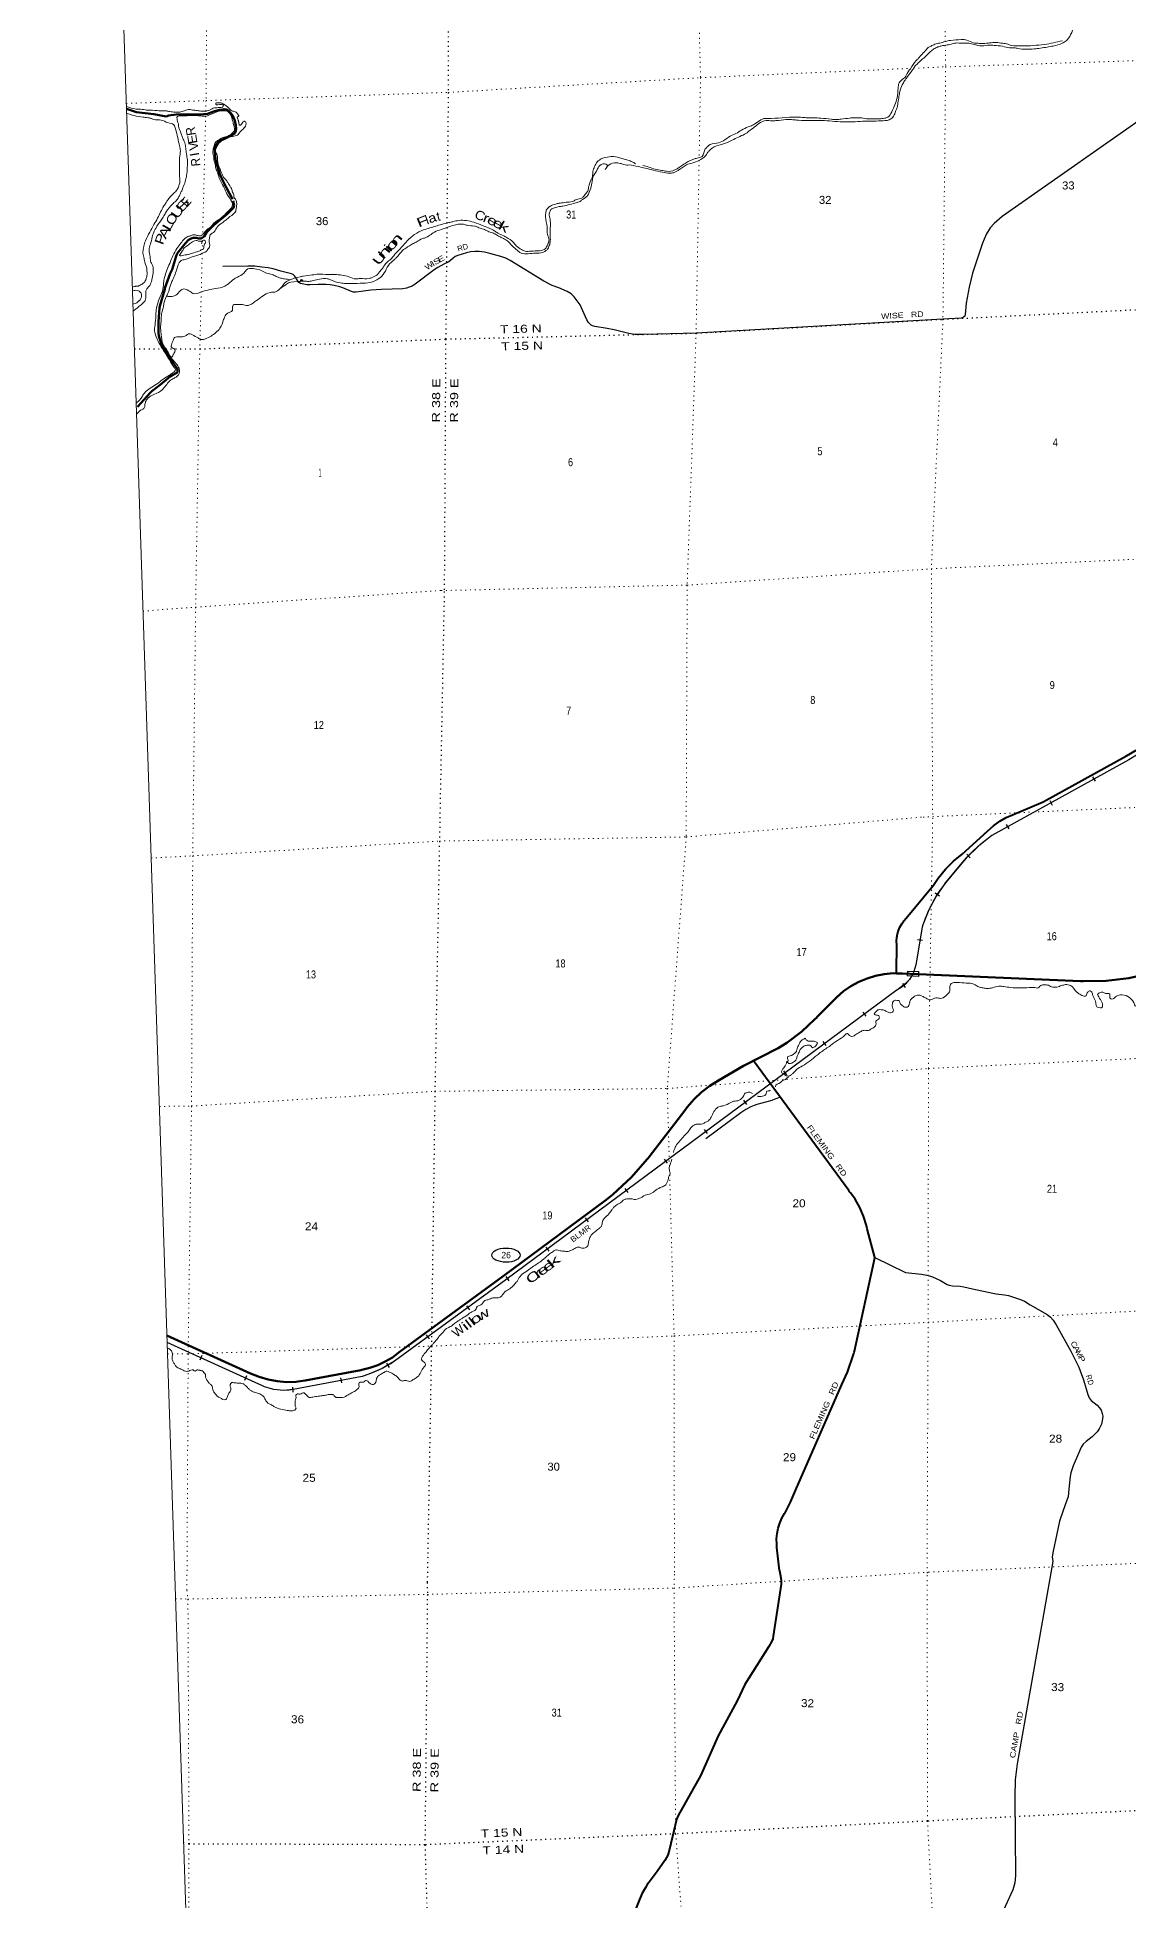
# Model space of a CAD drawing. Header units: feet. Extents: x 751810 to 1010326, y -353855 to -161247.
# Drawn here: x 751810 to 775691, y -269186 to -228433 of the extents above; entities that cross this region are included whole.
import ezdxf
from ezdxf.enums import TextEntityAlignment as Align

# ---------------------------------------------------------------- set-up
doc = ezdxf.new("R2010")
doc.units = ezdxf.units.FT
doc.header["$LTSCALE"] = 70
doc.header["$PDMODE"] = 32
doc.header["$PDSIZE"] = 35
doc.linetypes.add('DOTTED', pattern=[1.5, 0.3, -1.2])
doc.linetypes.add('LONG_DASH_SHORT_DASH', pattern=[9.9, 6, -1.2, 1.5, -1.2])
for name, color, linetype, lineweight in [('11', 7, 'LONG_DASH_SHORT_DASH', 60), ('17', 7, 'Continuous', 25), ('23', 7, 'Continuous', 70), ('26', 7, 'Continuous', 40), ('29', 7, 'Continuous', 25), ('34', 7, 'Continuous', 25), ('39', 7, 'Continuous', 13), ('4', 7, 'Continuous', 13), ('59', 7, 'Continuous', 13), ('6', 7, 'DOTTED', 25), ('7', 7, 'DOTTED', 13)]:
    doc.layers.add(name, color=color, linetype=linetype, lineweight=lineweight)
for name, color, linetype in [('27', 7, 'Continuous'), ('30', 7, 'Continuous'), ('41', 7, 'Continuous')]:
    doc.layers.add(name, color=color, linetype=linetype)

msp = doc.modelspace()

# ---------------------------------------------------------------- linework, layer by layer
at = {"layer": '11'}
msp.add_lwpolyline([(753761.88, -230001.4), (753979.41, -230069.35), (754360.12, -230112.05), (754630.14, -230163.55), (754688.02, -230142.4), (754846.4, -230125.48), (755103.31, -230114.85), (755362.5, -230120.27), (755530.98, -230107.2), (755610.4, -230080.43), (755688.6, -230046.03), (755796.71, -230018.56), (755868.6, -230009.28), (755902.62, -230006.19), (755952.86, -230014.7), (755998.48, -230042.54), (756040.22, -230081.97), (756079.65, -230138.43), (756123.71, -230238.19), (756139.95, -230290.77), (756156.18, -230356.5), (756164.3, -230436.16), (756156.57, -230480.24), (756130.28, -230539.01), (756051.43, -230581.54), (755782.23, -230702.28), (755730.99, -230772.4), (755696.29, -230837.48), (755691.95, -230932.94), (755705.26, -231015.52), (755719.45, -231140.01), (755806.89, -231428.66), (755886.05, -231598.96), (756097.95, -232010.48), (756095.94, -232010.51), (756118.64, -232109.86), (756101.29, -232161.93), (756062.25, -232207.49), (755975.5, -232294.27), (755671.19, -232539.22), (755515.33, -232702.97), (755515.33, -232702.97), (755460.53, -232786.44), (755418.67, -232822.51), (755386.14, -232830.1), (755340.89, -232836.87), (755291.8, -232820.34), (755220.03, -232816.9), (755160.59, -232837.7), (755110.53, -232873.18), (755017.93, -232977.45), (755015.95, -232979.5), (754873.24, -233163.11), (754847.21, -233218.44), (754758.03, -233515.29), (754715.31, -233600.56), (754602.34, -233922.49), (754600.61, -233938.61), (754490.58, -234314.82), (754487.18, -234351.09), (754460.21, -234651.36), (754462.98, -234695.58), (754463.89, -234898.67), (754472.57, -234959.42), (754522.75, -235135.14), (754550.64, -235201.31), (754621.13, -235307.61), (754653.66, -235348.83), (754773.75, -235545.16), (754871.88, -235679.66), (754878.93, -235712.75), (754875.67, -235738.24), (754874.59, -235754.51), (754861.04, -235772.4), (754751.66, -235833.24), (754719.88, -235853.93), (754502.02, -236032.87), (754317.61, -236170.97), (754283.99, -236201.75), (753977.76, -236547.63)], dxfattribs=at)
at = {"layer": '17'}
msp.add_ellipse((762064.93, -255067.88), major_axis=(309.24, -1), ratio=0.500121, dxfattribs=at)
at = {"layer": '23'}
for points in [[(770607.05, -248904.53), (770733.81, -248906.96), (771094.52, -248922.3), (774632.43, -249072.76), (774696.44, -249075.76), (775194.97, -249069.65), (775690.12, -249011.47), (776176.48, -248901.84), (776648.71, -248741.98), (777101.65, -248533.63), (780405.5, -246877.3)], [(754647.27, -256823.1), (756476.46, -257652.85), (756664.25, -257731.05), (756860.2, -257789.54), (757061.19, -257827.24), (757265.02, -257843.72), (757469.45, -257838.8), (757672.25, -257812.54), (758891.42, -257579.47), (758911.51, -257575.97), (759088.8, -257534.34), (759260.77, -257474.41), (759425.53, -257396.83), (759581.29, -257302.45), (759726.32, -257192.31), (762001.47, -255527.92), (764254.38, -253855.87), (764400.01, -253739.58), (764809.16, -253363.16), (765156.44, -252969.06), (765174.68, -252944.06), (765197.45, -252919.06), (765976.3, -251905.61), (766032.33, -251829.09), (766179.32, -251656.82), (766343.5, -251500.86), (766523.09, -251362.92), (766716.11, -251244.5), (767264.97, -250924.83), (768017.62, -250543.17), (768207.86, -250422.91), (768539.85, -250173.41), (768818.95, -249913.83), (768864.72, -249871.27), (768868.66, -249865.58), (769240.76, -249489.13), (769304.88, -249424.33), (769452.68, -249296.29), (769613.05, -249184.4), (769784.23, -249089.88), (769964.36, -249013.78), (770151.46, -248956.92), (770343.47, -248919.94), (770538.3, -248903.22), (770607.05, -248904.53)]]:
    msp.add_lwpolyline(points, dxfattribs=at)
at = {"layer": '26'}
for points in [[(770607.05, -248904.53), (770607.4, -248872.52), (770613.9, -248281.5), (770613.73, -248279.34), (770611.81, -248199.99), (770618.2, -248120.89), (770632.82, -248042.88), (770655.52, -247966.83), (770686.04, -247893.57), (770724.05, -247823.9), (770769.13, -247758.58), (770820.8, -247698.34), (771416.98, -246977.43), (771522.83, -246819.98), (771679.13, -246628.43), (771854.59, -246454.27), (772047.3, -246299.4), (772597.79, -245797.39), (772609.16, -245786.02), (772733.19, -245675.5), (772868.09, -245578.54), (773012.39, -245496.22), (773283.59, -245382.72), (773815.96, -245155.9), (775642.43, -244147.4), (775852.71, -244024.21)], [(768047.26, -261966.47), (767994.29, -261458.75), (767987.93, -261388.78), (767987.12, -261271.62), (767998.56, -261155.02), (768022.12, -261040.25), (768057.56, -260928.57), (768104.47, -260821.21), (768162.35, -260719.34), (768164.38, -260715.95), (768293.69, -260471.14), (768396.7, -260214.16), (769413.3, -257894.23), (769534.2, -257627.03), (769679.08, -257216.22), (769684.42, -257191.22), (769692.77, -257166.22), (770134.97, -255124.87), (770136.91, -255120.81), (769969.47, -254494.05), (769950.86, -254415.66), (769888.24, -254217.25), (769805.22, -254026.47), (769702.71, -253845.41), (769602.57, -253705.11), (769579.9, -253680.11), (769566.47, -253655.11), (767482.8, -250814.37)], [(768047.28, -261966.47), (768076.81, -262127.44), (768083.72, -262187.37), (768086.03, -262224.24), (768083.72, -262263.43), (767913.66, -263401.38), (767902.9, -263458.54), (767879.87, -263511.55), (767814.36, -263626.08), (767294.26, -264454.48), (767122.92, -264814.41), (766709.32, -265578.89), (766323.44, -266455.17), (766165.18, -266722.08), (765830.34, -267321.01), (765808.19, -267371.97), (765796.93, -267408.59), (765739.08, -267660.08), (765645.47, -268061.72), (765604.02, -268188.24), (765580.99, -268242.41), (765540.86, -268308.73), (765369.71, -268549.9), (765196.11, -268777.07), (765155.42, -268831.9), (765122.02, -268887.22), (765085.16, -268949.45), (765037.6, -269035.93), (764305.29, -270827.44)]]:
    msp.add_lwpolyline(points, dxfattribs=at)
at = {"layer": '29'}
msp.add_line((776356.49, -229947.94), (772919.12, -232353.42), dxfattribs=at)
for points in [[(772919.12, -232353.42), (772749.48, -232504.28), (772662.24, -232599.87), (772579.15, -232732.87), (772529.3, -232845.08), (772491.92, -232936.52), (772321.59, -233435.26), (772275.9, -233589.03), (772201.12, -233896.59), (772134.66, -234249.86), (772113.89, -234499.23), (772101.42, -234534.56), (772076.5, -234557.42), (772049.5, -234569.89), (772026.06, -234578.87)], [(757952.36, -233838.38), (757779.98, -233848.76), (757711.43, -233844.6), (757640.81, -233832.13), (757570.19, -233815.51), (757534.88, -233794.73), (757462.18, -233678.36), (757437.26, -233647.19), (757408.18, -233624.33), (757370.79, -233607.7), (757314.71, -233589), (757136.08, -233545.36), (756967.84, -233499.64), (756861.9, -233476.78), (756724.82, -233458.08), (756571.11, -233441.46), (756512.95, -233439.38), (756419.48, -233441.46), (755873.21, -233445.61)], [(760708.55, -233397.85), (760576.33, -233468.67), (760490.56, -233522.51), (760079.3, -233834.22), (760014.91, -233873.7), (759946.36, -233900.72), (759886.13, -233919.42), (759805.12, -233933.97), (759339.86, -233950.6), (759107.22, -233967.22), (758787.35, -234004.63), (758727.11, -234006.69), (758687.65, -233996.31), (758492.41, -233913.19), (758430.09, -233892.4), (758309.62, -233863.32), (758218.22, -233846.68), (758130.99, -233838.38), (757952.36, -233838.38)], [(765078.99, -234931.38), (764883.53, -234935.64), (764831.6, -234929.4), (764754.75, -234914.86), (764434.87, -234827.58), (764281.17, -234798.49), (764011.14, -234761.08), (763959.21, -234746.53), (763930.14, -234731.98), (763911.44, -234715.36), (763871.98, -234671.72), (763836.67, -234611.46), (763687.12, -234283.12), (763558.34, -234108.56), (763491.87, -234046.21), (763400.48, -233992.19), (763221.85, -233913.22), (763072.29, -233863.35), (762893.66, -233767.75), (762158.37, -233314.73), (762058.76, -233266.91), (761950.66, -233227.45), (761709.81, -233163.01), (761597.55, -233136.02), (761475.1, -233117.29), (761381.54, -233115.23), (761292.31, -233125.6), (761198.75, -233144.33), (761011.81, -233202.51), (760955.83, -233229.51), (760899.65, -233269.01), (760816.56, -233343.82), (760708.55, -233397.85)], [(772026.06, -234578.87), (771626.08, -234599.83), (766226.45, -234903.67), (765078.99, -234931.38)], [(768070.64, -251615.22), (767949.43, -251659.95), (767878.81, -251684.89), (767554.78, -251772.17), (767496.62, -251795.03), (767426, -251826.2), (767313.84, -251884.39), (767205.83, -251955.04), (766441.46, -252520.28)], [(770136.91, -255120.81), (770809.36, -255448.81), (771155.44, -255484.87)], [(771155.44, -255484.87), (771276.95, -255508.57), (771353.81, -255527.28), (771397.42, -255543.9), (771571.9, -255622.87), (771719.38, -255710.15), (771758.84, -255726.77), (771837.77, -255735.08), (772001.86, -255747.55), (772082.86, -255760.02), (772269.8, -255801.58), (772714.31, -255899.25), (772793.23, -255913.8), (772971.87, -255934.58), (773059.1, -255951.21), (773320.82, -256034.33), (773408.06, -256075.89), (773536.83, -256150.7), (773906.56, -256362.67), (773933.56, -256385.52), (773977.18, -256427.09), (774035.34, -256491.51), (774102.9, -256595.08)], [(774102.9, -256595.08), (774422.11, -257170.84), (774600.83, -257519.75), (774596.78, -257517.81)], [(774600.83, -257519.75), (774631.46, -257601.22), (774697.93, -257794.47), (774793.48, -258114.5), (774824.63, -258187.24), (774868.25, -258243.34), (774997.03, -258351.4), (775048.95, -258403.36), (775084.27, -258455.31), (775111.26, -258528.05), (775121.66, -258592.46), (775113.34, -258688.06), (775092.58, -258762.86), (775042.72, -258868.85), (775001.19, -258933.27), (774893.18, -259041.33), (774756.09, -259145.23), (774695.85, -259201.35), (774652.23, -259269.92), (774589.92, -259407.07), (774477.76, -259677.22)], [(774477.76, -259677.22), (774421.68, -259826.85), (774409.21, -259905.81), (774380.13, -260188.43), (774363.52, -260350.52), (774338.59, -260425.34), (774247.2, -260670.55), (774176.58, -260882.52), (774118.42, -261160.98), (774039.49, -261539.19), (774018.72, -261663.88), (774029.48, -261764.65)], [(774029.48, -261764.65), (773253.53, -266189.9), (773208.19, -266539.9), (773197.7, -266910.8), (773216.75, -268637.87), (773197.38, -268792.22), (773157.87, -268946.07), (772821.72, -269675.01)]]:
    msp.add_lwpolyline(points, dxfattribs=at)
msp.add_point((757592.68, -233748.62), dxfattribs=at)
at = {"layer": '34', "lineweight": 13}
for p, q in [((775690.77, -244234.94), (772697.2, -245887.86)), ((772078.66, -246444.49), (771677.25, -246928.51)), ((771169.61, -247893.3), (771035.16, -248718.62)), ((770592.96, -249283.86), (764313.98, -253936.17)), ((756738.24, -257925.33), (754651.64, -256978.81)), ((758917.71, -257716.98), (757406.75, -258005.83))]:
    msp.add_line(p, q, dxfattribs=at)
at = {"layer": '34'}
for p, q in [((774900.9, -244606.98), (774954.37, -244703.81)), ((773963.53, -245127.53), (774017, -245224.36)), ((773011.75, -245650.08), (773065.22, -245746.91)), ((772146.14, -246296.76), (772223.53, -246375.78)), ((771456.66, -247146.83), (771547.4, -247210.08)), ((771071.5, -248162.83), (771180.67, -248180.61)), ((770741.03, -249123.19), (770802.76, -249214.97)), ((769870.68, -249752.44), (769936.53, -249841.31)), ((768996.71, -250396.74), (769062.56, -250485.62)), ((768136.76, -251037.16), (768202.61, -251126.03)), ((767262.79, -251681.46), (767328.64, -251770.33)), ((766402.85, -252321.87), (766468.69, -252410.75)), ((765528.88, -252966.18), (765594.73, -253055.05)), ((764668.93, -253606.59), (764734.78, -253695.46)), ((763795.21, -254251.31), (763861.13, -254340.13)), ((762935.78, -254892.41), (763001.7, -254981.23)), ((762062.33, -255537.41), (762128.25, -255626.24)), ((761198.98, -256172.59), (761264.29, -256261.87)), ((760321.11, -256811.57), (760386.42, -256900.84)), ((755410.91, -257264.48), (755365.21, -257365.21)), ((759452.13, -257428.8), (759507.9, -257524.33)), ((756388.43, -257705.04), (756342.74, -257805.77)), ((757395.54, -257953.11), (757405.28, -258063.29)), ((758442.94, -257750.61), (758463.71, -257859.26))]:
    msp.add_line(p, q, dxfattribs=at)
for points in [[(785383.35, -235553.24), (784463.62, -237074.94), (784432.12, -237115.83), (784077.89, -237493.18), (783766.91, -237779.81), (783839.41, -237722.71), (776689.56, -243578.28), (776686.56, -243580.64), (776195.95, -243927.23), (775692.35, -244235.32), (775691.3, -244235.9), (772697.81, -245888.78), (772400.94, -246123.66), (772130.43, -246388.56), (772079.49, -246445.21), (771678.13, -246929.18), (771479.82, -247213.64), (771315.56, -247519.02), (771187.52, -247841.27), (771170.68, -247893.56), (771036.23, -248718.87), (770990.62, -248867.05)], [(770990.68, -248867.26), (770964.22, -248925.43), (770895.81, -249040.22), (770797.72, -249135.5), (770628.82, -249267.61), (770593.53, -249284.8), (764314.64, -253937.05), (762061.44, -255609.32), (759628.96, -257388.79), (759356.64, -257547.78), (759066.39, -257671.02), (758917.98, -257718.05), (757406.9, -258006.92), (757195.04, -258025.65), (756983.37, -258004.44), (756779.44, -257944.04), (756737.8, -257926.34), (754652.47, -256980.39)]]:
    msp.add_lwpolyline(points, dxfattribs=at)
at = {"layer": '34', "lineweight": 13}
msp.add_lwpolyline([(764313.98, -253936.17), (762060.79, -255608.43), (759628.36, -257387.87)], dxfattribs=at)
for centre, radius, start, end in [((774771.75, -248815.13), 3587.85, 125.32512, 138.64357), ((774043.61, -248789.56), 3010.51, 141.8164, 162.67994), ((770269.36, -248575.11), 779.13, 294.54033, 349.38593), ((758241.21, -255324.39), 2486.4, 285.78823, 303.91054), ((757201.66, -256892.89), 1131.68, 245.82638, 280.44097)]:
    msp.add_arc(centre, radius, start, end, dxfattribs=at)
at = {"layer": '39'}
for p, q in [((767606.53, -251598.01), (767625.95, -251594.41)), ((762498.31, -255433.19), (762665.9, -255311.43))]:
    msp.add_line(p, q, dxfattribs=at)
for points in [[(775317.23, -225572.3), (775257.86, -225623.66), (775170.27, -225669.49), (775102.63, -225706.92), (774884.83, -225753.23), (774761.17, -225785.3), (774527.78, -225916.39), (774387.88, -226073.82), (774342.7, -226132.97), (774286.41, -226246.65), (774243.65, -226329.91), (774219.38, -226436.98), (774210.93, -226529.69), (774209.79, -226696.7), (774203.13, -226894), (774211.78, -227046.76), (774254.77, -227327.67), (774325.18, -227668.37), (774342.59, -227762.71), (774369.35, -227800.45), (774413.07, -227890.21), (774471.78, -228034.03), (774488.32, -228178.6), (774419.39, -228374.99), (774321.34, -228513.56), (774235.87, -228565.39), (774038.06, -228625.27)], [(774038.06, -228625.27), (773903.88, -228647.79), (773619.38, -228689.1), (773263.67, -228677.35), (773189.14, -228664.6), (773084.66, -228662.45), (772927.46, -228631.05), (772744.33, -228610.19), (772643.83, -228605.95), (772477.38, -228621), (772306.13, -228589.86), (772189.19, -228563.78), (772100.84, -228565.36), (772012.39, -228560.91), (771875.85, -228563.35), (771779.89, -228589.21), (771655.71, -228609.54), (771581.66, -228624.95), (771517.72, -228644.2), (771467.87, -228665.21), (771392.37, -228712.84), (771317.24, -228782.59), (771226.37, -228870.74), (771137.26, -228944.76), (771070.09, -229010.35), (771004.98, -229077.91), (770959.97, -229147.12), (770928.57, -229189.94), (770826.47, -229326.57), (770787.32, -229385.62), (770734.59, -229473.08), (770681, -229626.95), (770670.16, -229697.56), (770646.27, -229826.76), (770622.62, -229970.04), (770597.63, -230034.87), (770561.1, -230130.08), (770484.31, -230219.99), (770316.27, -230259.21), (769918.75, -230268.33), (769495.23, -230283.96), (769030.78, -230256.05), (768464.25, -230248.08), (768379.75, -230239.53), (768238.99, -230229.98), (768030.52, -230253.83), (767950.24, -230257.27), (767879.99, -230260.54), (767757.38, -230254.69), (767633.54, -230295.13), (767504.69, -230394.01), (767367.88, -230497.06), (767340.15, -230519.69), (767220.74, -230584.2), (767079.26, -230649.1), (766955.84, -230713.68), (766778.21, -230779.23), (766574.68, -230857.32), (766523.28, -230904.51), (766483.84, -230947.47), (766417.17, -231041.22), (766296.03, -231121.85), (766138.41, -231183.02), (766012.57, -231223.5), (765927.2, -231281.36), (765843.77, -231335.17), (765788.14, -231370.37), (765730.32, -231395.55), (765644.16, -231407.15), (765489.14, -231385.78), (765283.47, -231339.16), (765109.96, -231293.97), (764954.73, -231260.53), (764759.31, -231225.8), (764707.11, -231226.74), (764586.08, -231196.71), (764485.34, -231178.39), (764321.42, -231223.58), (764234.8, -231325.73)], [(773121.98, -228613.49), (773018.92, -228577.11), (772895.12, -228558.56), (772830.13, -228547.41), (772683.44, -228552.98), (772540.74, -228567.55), (772386.03, -228564.28), (772297.51, -228555.81), (772145.81, -228494.14), (772027.14, -228484.19), (771790.42, -228500.5), (771682.34, -228522.55), (771614.42, -228543.88), (771558.44, -228558.97), (771450.46, -228587.06), (771364.74, -228624.81), (771303.09, -228660.11), (771265.59, -228699.01), (771172.92, -228799.26), (771123.65, -228854.47), (771084.22, -228897.42), (771040.77, -228940.45), (770913.3, -229119.79), (770821.42, -229266.3), (770799.99, -229304.91), (770766.38, -229335.69), (770665.6, -229432.06), (770645.45, -229545.09), (770620.97, -229756.79), (770505.71, -230062.67), (770419.34, -230178.9), (770319.43, -230208.85), (770209.13, -230218.87), (770116.67, -230214.49), (769903.66, -230208.24), (769851.21, -230195.1), (769716.61, -230193.48), (769640.28, -230192.83), (769586.21, -230201.85), (769395.73, -230221.35), (769295.51, -230233.21), (769176.88, -230225.27), (768955.56, -230203.07), (768786.73, -230196.03), (768636.03, -230192.69), (768581.71, -230187.63), (768432.92, -230178.22), (767782.68, -230207.96), (767706.42, -230211.34), (767642.58, -230236.62), (767513.56, -230325.45), (767406.03, -230379.68), (767252.46, -230442.79), (767131.26, -230519.4), (766971.84, -230592.68), (766820.97, -230695.98), (766673.21, -230746.91), (766497.42, -230802.36), (766461.86, -230837.2), (766426.38, -230876.07), (766360.52, -231038.1), (766273.05, -231069.95), (766187.09, -231093.62), (766009.74, -231175.26), (765902.49, -231245.59), (765827.05, -231297.24), (765759.4, -231334.67), (765579.14, -231364.05), (765474.36, -231343.79), (765331.35, -231320.19), (765187.89, -231270.45), (765062.78, -231236.47)], [(774242.93, -228508.93), (774042.84, -228552.75), (773846.65, -228590.47), (773602, -228612.95), (773361.16, -228623.3), (773121.98, -228613.49)], [(753759.87, -229948.09), (753942.57, -229998.84), (754071.25, -230006.59), (754202.11, -230024.37), (754378.97, -230031.27), (754559.92, -230042.12), (754636.26, -230042.76), (754708.82, -230057.56), (754823.51, -230069.59), (754901.85, -230070.2), (755001.93, -230050.3), (755121.82, -230013.95), (755182.19, -230020.92), (755278.81, -230033.28), (755385.47, -230045.45), (755496.01, -230049.51), (755528.03, -230042.9), (755579.96, -230025.88), (755637.71, -229996.68), (755687.63, -229979.69), (755765.83, -229972.25), (755803.91, -229967.55), (755854.04, -229962.63), (755867.92, -229952.32), (755882.52, -229926.54), (755842.32, -229903.34), (755715.53, -229892.51), (755719.4, -229871.63), (755739.5, -229866.99), (755764.24, -229863.12), (755786.66, -229865.44), (755829.95, -229866.22), (755869.37, -229886.32), (755943.59, -229928.86), (756048.72, -230028.62), (756117.53, -230057.23), (756159.16, -230069.84), (756185.78, -230099.54), (756206.38, -230129.36), (756218.7, -230145.23), (756218.81, -230151.27), (756187.2, -230182.01), (756200.01, -230226.05), (756208.45, -230250.04), (756210.81, -230270.12), (756219.22, -230292.1), (756236.97, -230357.27), (756280.26, -230335.61), (756305, -230289.22), (756329.24, -230265.99), (756343.33, -230267.75), (756363.72, -230285.49), (756380.3, -230315.37), (756376.84, -230347.63), (756312.17, -230441.34), (756244.97, -230504.91), (756187.85, -230570.32), (756083.48, -230600.24), (755994.02, -230628.11), (755914.36, -230667.76), (755811.1, -230724.34), (755722.1, -230861.92), (755711.32, -230926.67), (755747.56, -231012.79), (755755.69, -231135.38), (755760.36, -231173.52), (755777.49, -231235.59), (755806.68, -231297.44), (755827.93, -231365.47), (755842.57, -231399.41), (755869.75, -231461.29), (755900.8, -231515.06), (755929.32, -231538.7), (755978.76, -231610.24), (756011.78, -231661.97), (756032.45, -231695.8), (756048.96, -231721.66), (756061.39, -231743.57), (756082.81, -231821.66), (756103.51, -231857.5), (756112.31, -231901.61), (756108.53, -231915.76), (756127.19, -231949.63), (756160.28, -232005.37), (756173.82, -232091.65), (756157.79, -232210.64), (756140.54, -232259.24), (756114.82, -232281.83), (756081.31, -232318.65), (756023.7, -232355.9)], [(753764.29, -230089.11), (753929.03, -230145.95), (754124.38, -230176.66), (754172.71, -230183.85), (754293.6, -230205.83), (754358.3, -230230.83), (754521.25, -230246.02), (754666.78, -230299.75), (754798.16, -230347.7), (754835.86, -230437.57), (754883.31, -230627.86), (754922.57, -230808.24), (754940.5, -230916.57), (754923.01, -231067.78), (754920.45, -231152.33), (754922.07, -231246.87), (754922, -231359.54), (754921.86, -231468.19), (754931.3, -231550.52), (754907.48, -231683.73), (754868.71, -231764.91), (754791.85, -231850.79), (754665.7, -231989.86), (754630.52, -232046.83), (754579.6, -232122.18), (754443.54, -232386.18), (754359.66, -232530.53), (754272.1, -232695.07), (754176.89, -232881.88), (754142.76, -232999.19), (754127.83, -233065.85), (754125.82, -233182.58), (754140.91, -233242.67), (754160.71, -233342.92), (754209.45, -233490.94), (754210.32, -233541.22), (754213.57, -233613.59), (754204.43, -233666.07), (754183.62, -233740.89), (754162.19, -233779.5), (754130.62, -233812.26), (754082.95, -233843.29), (754043.1, -233862.11), (753999.2, -233878.99), (753960.98, -233875.65), (753937.06, -233886.14), (753889.66, -233883.27)], [(754867.35, -230240.57), (754865.44, -230190.87), (754865.78, -230176.7), (754871.49, -230173.36), (754873.46, -230171.31), (754950.59, -230153.11), (755015.53, -230153.11), (755312.88, -230145.34), (755361.17, -230150.51), (755476.27, -230159.3), (755593.78, -230125.27), (755673.46, -230090.6), (755705.42, -230079.97), (755735.63, -230064.18), (755853.53, -230041.75), (755900.29, -230039.44), (755959.82, -230049.49), (755985.33, -230066.5), (756033.39, -230114.34), (756058.56, -230176.27), (756084.07, -230258.3), (756094.66, -230290.3), (756105.6, -230342.42), (756111.93, -230360.42), (756123.05, -230422.59), (756116.05, -230483.07), (756098.59, -230508.85), (756066.75, -230536.27), (756037.08, -230562.96), (755999.28, -230583.75), (755959.4, -230600.56), (755902.23, -230615.57), (755852.75, -230632.58), (755801.73, -230658.88), (755786.27, -230672.79), (755725.97, -230713.01), (755679.59, -230805.81), (755657.94, -230898.6), (755654.85, -230962.02), (755667.22, -231025.43), (755670.99, -231118.08)], [(754867.35, -230240.57), (754870.86, -230253.85), (754881.42, -230283.84), (754900.49, -230341.85), (754896.79, -230360.02), (754905.55, -230402.12), (754913.99, -230426.11), (754953.87, -230526), (754979.31, -230604.01), (755027.39, -230713.81), (755046.47, -230771.82)], [(755046.47, -230771.82), (755062.46, -230884.21), (755069.69, -230954.5), (755089.87, -231076.87), (755094.64, -231237.74), (755081.76, -231423.08), (755061.51, -231530.08), (755025.43, -231651.44), (754969.55, -231789.26), (754936.7, -231864.29), (754901.73, -231933.33), (754850.8, -232008.68), (754801.3, -232049.81), (754767.68, -232080.59), (754632.08, -232254.04), (754579.35, -232341.5), (754520.63, -232431.07), (754401.23, -232612.28), (754370.14, -232673.2), (754333.58, -232766.4), (754296.08, -232922), (754258.17, -233053.46), (754272.74, -233200.07), (754279.77, -233258.3), (754295.41, -233350.57), (754343.39, -233454.33), (754348.17, -233498.51), (754338.3, -233625.45), (754306.72, -233774.9), (754254.38, -233884.49), (754197.25, -233949.89), (754185.2, -234066.8), (754171.21, -234187.78), (754118.04, -234249.09), (754042.88, -234316.83), (753977.48, -234368.3), (753907.51, -234420.83)], [(764901.46, -231199.11), (764877.09, -231183.45), (764806.15, -231146.49), (764709.22, -231116.04), (764600.21, -231083.78), (764503.28, -231053.32), (764324.4, -231046.46), (764164.4, -231085.54), (764063.24, -231159.79), (764004.66, -231257.41), (763963.09, -231369.77)], [(753973.76, -236434.06), (754051.89, -236360.87), (754108.77, -236281.38), (754169.6, -236197.8), (754278.51, -236107.33), (754419.65, -236022.31), (754556.4, -235915.24), (754701.39, -235820.09), (754743.14, -235795.2), (754812.55, -235743.66), (754831.94, -235703.07), (754806.98, -235653.22), (754699.66, -235486.13), (754573.62, -235281.15), (754497.26, -235161.79), (754432.77, -235032.16), (754375.31, -234844.06), (754392.55, -234678.77), (754406.96, -234465.24), (754426.52, -234318.01), (754489.5, -234125.74), (754551.33, -233983.8), (754572.42, -233808.38), (754596.38, -233683.2), (754643.95, -233529.44), (754707.62, -233377.4), (754777.03, -233209.16), (754862.75, -233054.71), (754951.1, -232936.44), (755031.77, -232838.42), (755085.36, -232801.24), (755123.19, -232782.46), (755153.24, -232777.9), (755215.11, -232754.66), (755289.5, -232759.36), (755359.58, -232775.89), (755409.46, -232763.96), (755433.32, -232741.18), (755545.01, -232625.11), (755607.9, -232577.38), (755665.91, -232506.87), (755738.56, -232449.38), (755876.28, -232347.42), (755945.68, -232277.99), (756004.23, -232224.84), (756082.31, -232092.51), (755979.61, -231893.92), (755910.9, -231752.3), (755792.3, -231512.98), (755745.68, -231370.96), (755711.82, -231270.97), (755700.54, -231198.74), (755670.99, -231118.08)], [(763964.16, -231365.48), (763929.36, -231550.5), (763915.65, -231570.86), (763887.02, -231657.89), (763870.05, -231722.58), (763853.33, -231801.35), (763841.52, -231815.64), (763776.65, -231897.28), (763731.26, -231944.37), (763605.35, -231980.83), (763542.05, -232015.69), (763486, -232032.75), (763415.33, -232037.63), (763282.51, -232054.7), (763221.58, -232062.01), (763188.68, -232071.76), (763059.51, -232113.2), (762983.96, -232166.84), (762941.32, -232235.1), (762936.45, -232286.3), (762929.14, -232322.87), (762927.91, -232359.43), (762966.91, -232581.28), (762967.07, -232706.51), (763003.48, -232838.65), (763006.32, -232886.89), (762991.12, -232937.46), (762954.32, -233016.59), (762925.48, -233056.66), (762798.75, -233100.55), (762615.97, -233110.3), (762484.37, -233110.3), (762406.38, -233076.17), (762289.4, -232990.84), (762260.16, -232954.27), (762115.62, -232832.41), (762016.23, -232775.84), (761884.62, -232713.81), (761823.62, -232670.63), (761724.33, -232620.1), (761566.58, -232556.52), (761360.36, -232477.72), (761038.34, -232439.22), (760904.22, -232465.76), (760818.23, -232487.42), (760656.22, -232526.53), (760402.46, -232603.51), (760262.6, -232646.25), (760065.44, -232744.34), (759974.33, -232818.4), (759881.51, -232910.6), (759708.07, -233102.83), (759635.02, -233176.57), (759585.93, -233241.84), (759414.04, -233407.88), (759369.07, -233479.11), (759290.35, -233573.07), (759249.08, -233626.12), (759137.61, -233684.45), (759071.76, -233709.77), (758874.92, -233709.27), (758786.71, -233718.9), (758629.27, -233673.43), (758315.07, -233622.71), (758055.88, -233617.29), (757959.4, -233612.98), (757827.16, -233631.44), (757628.76, -233657.12), (757559.39, -233669.87)], [(763970.08, -231472.43), (763955.39, -231546.01), (763929.87, -231697.37), (763878.08, -231839.13), (763856.79, -231885.79), (763741.89, -231978.39), (763686.39, -232021.63), (763602.54, -232051.3), (763462.62, -232090.02), (763306.55, -232125), (763228.42, -232136.46), (763128.44, -232162.39), (763048.75, -232200.04), (763017.87, -232273.02), (763010.46, -232309.37), (763023.75, -232381.56), (763032.71, -232435.73), (763038.15, -232518.12), (763031.01, -232687.26), (763034.95, -232799.86), (763035.92, -232856.18), (763032.91, -232914.58), (763004.45, -233011.67), (762983.12, -233056.32), (762939.64, -233097.33), (762826.05, -233149.67), (762673.52, -233156.42), (762367.91, -233137.74), (762312.87, -233090.44), (762200.78, -232995.87), (762129.09, -232914.66), (762033.51, -232845.95), (761956.55, -232809.1), (761879.56, -232770.23), (761792.29, -232717.47), (761691.34, -232687.08), (761594.06, -232636.51), (761497.17, -232608.06), (761446.56, -232584.83), (761375.87, -232561.95), (761214.89, -232544.71), (761133.01, -232522.77), (760981.92, -232530.08), (760650.47, -232637.35), (760499.38, -232693.42), (760297.7, -232818.65), (760227.73, -232838.01), (760120.34, -232900.29), (760040.69, -232939.95), (759951.26, -232995.87), (759899.58, -233026.98), (759804.34, -233095.08), (759668.42, -233250.42), (759617.01, -233297.62), (759492.63, -233422.57), (759403.06, -233587.15), (759282.66, -233710.02), (759099.31, -233793.78), (758874.71, -233813.9), (758611.64, -233816.59), (758535.31, -233815.95), (758406.46, -233798.13), (758222.64, -233737.04), (758157.97, -233714.05), (757985.4, -233723.17), (757853.36, -233753.7), (757749.23, -233771.66), (757654.75, -233767.32), (757627.34, -233767.28)], [(764234.8, -231325.73), (764277.18, -231220.34), (764146.53, -231214.63), (764064.03, -231322.74), (763968.24, -231475.36)], [(756023.7, -232355.9), (755936.6, -232429.89), (755867.23, -232483.44), (755833.51, -232508.19), (755730.72, -232604.59), (755668.09, -232700.28), (755606.54, -232741.62), (755579.64, -232812.52), (755574.34, -232854.87), (755573.37, -232915.24), (755580.09, -232955.36), (755575.24, -233023.86), (755547.75, -233060.57), (755524.24, -233095.19), (755486.68, -233130.07), (755440.81, -233149), (755396.95, -233167.89), (755345.16, -233192.96), (755253.24, -233220.76), (755149.39, -233254.81), (755069.63, -233288.43), (754975.57, -233308.22), (754922.08, -233351.43), (754912.32, -233367.7), (754849.17, -233549.91), (754799.17, -233679.57), (754756.63, -233774.9), (754699.22, -233940.91), (754668.69, -234034.01), (754629.84, -234111.16), (754580.23, -234262.95), (754578.46, -234277.07), (754540.93, -234430.65), (754522.82, -234545.66), (754521.85, -234606.04), (754517.11, -234680.57), (754508.56, -234767.24), (754511.77, -234837.6), (754521.43, -234931.99), (754563.38, -235152.56), (754608.8, -235224.18), (754689.35, -235353.52), (754759.66, -235470.97), (754794.45, -235508.58), (754843.68, -235568.06), (754893, -235633.57), (754922.5, -235713.52), (754925.2, -235753.71), (754854.74, -235861.61), (754836.85, -235871.99), (754753.21, -235913.73), (754581.7, -236101.9), (754480.75, -236188.21), (754409.09, -236225.71), (754287.51, -236280.2), (754200.54, -236362.23), (754169.77, -236441.25), (754162.56, -236489.67), (754143.56, -236552.38), (754091.77, -236577.45), (754016.5, -236639.16), (753981.9, -236675.37)], [(755173.9, -233161.82), (755105.22, -233185.2), (755020.01, -233194.88), (754925.12, -233208.44), (754962.88, -233133.86), (754991.95, -233092.64), (755007.49, -233062.18), (755094.63, -232990.2), (755183.77, -232918.19), (755223.59, -232897.36), (755283.51, -232878.18), (755360.05, -232890.89), (755387.96, -232888.8), (755414.11, -232905.27), (755407.13, -232942.36), (755426.7, -232878.15), (755461.55, -232872.33), (755492.54, -232912.05), (755482.86, -232944.98), (755459.62, -232976.94), (755445.09, -233060.25), (755399.48, -233081.33), (755365.72, -233104.06), (755322.12, -233119.33), (755301.82, -233125.33), (755173.9, -233161.82)], [(754637.1, -234096.2), (754758.17, -234098.81), (754863.93, -234058.69), (754970.46, -233946.12), (755129.67, -233977.48), (755217.04, -234036.27), (755401.25, -234002.8), (755585.15, -233951.22), (755759.38, -233921.95), (755956.99, -233850), (756089.68, -233740.99), (756159.16, -233693.47), (756296.5, -233620.59), (756418.91, -233497.68), (756571.58, -233498.98), (756710.78, -233534.71), (756828.27, -233592.97), (756951.31, -233622.96), (757040.35, -233661.61), (757129.35, -233698.25), (757222.06, -233716.71), (757343.08, -233735.31)], [(757559.39, -233669.87), (757318.92, -233743.14), (757213.71, -233815.45), (757182.38, -233862.28), (757122.62, -233930.62)], [(757627.34, -233767.28), (757357.86, -233788.72), (757303.86, -233801.76), (757266.23, -233832.62), (757180.79, -233886.46), (757149.08, -233911.17), (757125.74, -233927.91)], [(753892.97, -233980.89), (753964.55, -233966.13), (754023.02, -233979.17), (754080.17, -234032.47), (754093.19, -234088.57), (754089.48, -234106.74), (754076.12, -234147.22), (754040.77, -234194.13), (754026.92, -234206.45), (753991.3, -234237.27), (753902.74, -234271.29)], [(757122.62, -233930.62), (757008.07, -234004.23), (756963.9, -234005.02), (756853.84, -234029.12), (756718.62, -234108), (756565.92, -234221.39), (756476.53, -234279.33), (756404.56, -234298.72), (756297.76, -234278.5), (756183.24, -234276.52), (756099.08, -234288.09), (756083.64, -234324.58), (756069.2, -234419.41), (756009.49, -234450.65), (755936.09, -234504.28), (755887.66, -234607.76), (755806.54, -234796.33), (755717.74, -234888.46), (755612.64, -234966.79), (755491.13, -235025.3), (755405.1, -235044.95), (755328.11, -235006.09), (755206.5, -234941.87), (755145.81, -234916.8), (755097.9, -234933.75), (755042.3, -234970.96), (754934.05, -234982.96), (754863.8, -234986.22), (754813.85, -235001.2), (754788.51, -235045.92), (754761.4, -235104.75), (754744.37, -235165.42), (754743.01, -235203.67), (754777.6, -235229.21), (754814.15, -235252.7), (754824.88, -235292.75), (754784.1, -235373.96), (754760.77, -235418.64), (754730.78, -235423.58)], [(773935.08, -249165.72), (774028.13, -249204.29), (774064.34, -249207.67), (774116.54, -249206.73), (774174.5, -249189.6), (774214.34, -249170.78), (774264.37, -249159.82), (774306.39, -249151.03), (774338.52, -249150.45), (774393.01, -249165.57), (774441.54, -249184.82), (774488.66, -249238.3), (774554.22, -249313.59), (774584.76, -249337.19), (774661.92, -249386.11), (774760.51, -249396.41), (774775.78, -249349.86), (774821, -249292.72), (774847.06, -249290.24), (774885.7, -249317.72), (774904.98, -249387.79), (774917.54, -249417.75), (774946.83, -249485.63), (774961.33, -249511.53), (774969.95, -249545.58), (774974.45, -249573.67), (774983.35, -249623.81), (775007.79, -249643.49), (775072.32, -249658.43), (775110.26, -249645.68), (775117.84, -249619.39), (775115.14, -249579.2), (775096.07, -249521.19), (775060.86, -249459.45), (775048.57, -249445.58), (775025.59, -249393.68), (775011.12, -249369.8), (775020.85, -249351.52), (775038.71, -249339.12), (775104.59, -249315.81), (775171.26, -249338.77), (775199.55, -249348.32), (775269.93, -249353.1), (775274.01, -249357.05), (775274.88, -249407.33), (775295.89, -249461.28), (775350.1, -249460.31), (775403.59, -249417.1), (775477.33, -249383.59), (775547.46, -249374.29), (775709.16, -249433.77), (775789.03, -249522.88), (775807.75, -249560.77), (775830.81, -249616.7), (775861.2, -249632.25), (775891.7, -249653.83), (775986.21, -249660.19), (776060.61, -249664.9), (776129.12, -249677.76), (776177.72, -249701.03), (776224, -249706.24), (776237.82, -249691.91), (776274.83, -249624.85), (776265.38, -249542.52), (776266.66, -249500.25), (776297.68, -249435.31), (776325.89, -249440.84), (776358.57, -249472.45), (776383.12, -249498.17), (776410.19, -249554.02), (776440.58, -249569.57), (776526.51, -249543.89), (776609, -249552.47), (776652.24, -249497.38), (776700.36, -249375.79), (776850.71, -249359.02), (776908.8, -249349.93), (776968.76, -249332.76), (777007.92, -249273.72), (777003.18, -249231.55), (776964.27, -249187.98), (776935.74, -249164.35), (776904.79, -249116.61), (776974.73, -248978.54), (777046.94, -248973.23), (777103.78, -249008.43), (777152.32, -249027.68), (777202.62, -249032.81), (777549.47, -248879.73), (777673.68, -248861.41), (777705.26, -248711.96)], [(768252.83, -251155.04), (768318.83, -251115.11), (768362.93, -251074.52), (768425.34, -251010.71), (768550.46, -250927.99), (768717.32, -250820.38), (768871.83, -250694.89), (769062.38, -250552.19), (769166.46, -250483.37), (769318.17, -250370.44), (769475.17, -250261.03), (769508.69, -250227.5), (769534.47, -250218.26), (769552.79, -250232.01), (769613.89, -250281.22), (769636.04, -250284.85), (769721.66, -250241.06), (769815.13, -250187.08), (769892.85, -250151.49), (769937.05, -250152.71), (769995.35, -250155.69), (770035.1, -250130.83), (770110.7, -250089.24), (770163.6, -250011.84), (770158.58, -249953.58), (770172.4, -249939.25), (770218.03, -249906.24), (770233.09, -249847.62), (770212.59, -249823.84), (770172.33, -249818.53), (770123.69, -249793.24), (770163.6, -249739.58), (770202.41, -249706.05), (770298.9, -249703.59), (770341.2, -249710.88), (770361.46, -249720.58), (770387.87, -249738.21), (770428.34, -249755.6), (770496.78, -249764.43), (770540.4, -249731.46), (770531.37, -249673.28), (770519.42, -249562.83), (770536.8, -249522.28), (770572.53, -249497.49), (770598.56, -249493), (770650.91, -249500.12), (770671.09, -249505.79), (770679.57, -249531.8), (770688.05, -249557.8), (770755.49, -249625), (770787.92, -249642.53), (770844.18, -249643.54), (770896.97, -249560.1), (770917.71, -249481.26), (770959.22, -249442.29), (771022.71, -249396.89), (771120.86, -249381.05), (771191.72, -249413.98), (771258.64, -249451.02), (771357.68, -249487.47), (771473.38, -249441.14), (771531.71, -249446.13), (771567.99, -249453.53), (771687.49, -249395.05), (771768.37, -249309.1), (771776.37, -249190.25), (771825.32, -249116.94), (771905.46, -249105.45), (771989.86, -249107.96), (772186.91, -249120.53), (772259.3, -249125.28), (772301.77, -249142.62), (772330.12, -249156.2), (772409.26, -249203.07), (772483.86, -249219.85), (772572.49, -249234.36), (772678.8, -249226.42), (772708.82, -249219.85), (772846.84, -249187.2), (772961.46, -249195.21), (773106.41, -249214.75), (773323.5, -249224.95), (773510.13, -249215.57), (773604.5, -249213.88), (773636.7, -249217.33), (773689.11, -249228.46), (773766.48, -249172.76), (773850.54, -249155.16), (773935.08, -249165.72)], [(768224.57, -251146.3), (768175.67, -251133.14), (768140.8, -251093.9), (768099.31, -251079.87), (768105.54, -251021.68), (768176.89, -250928.64), (768199.95, -250867.87), (768215.46, -250835.4), (768231.31, -250823.04), (768239.1, -250808.82), (768239.07, -250806.81), (768226.29, -250764.78), (768221.97, -250746.75), (768279.57, -250709.51), (768337.39, -250684.33), (768359.23, -250669.85), (768418.46, -250610.44), (768439.41, -250543.67), (768472.2, -250464.62), (768528.9, -250375.08), (768562.62, -250350.33), (768598.45, -250331.58), (768608.39, -250325.37), (768624.76, -250343.18), (768645.29, -250368.97), (768677.69, -250384.49), (768792.21, -250386.46), (768862.9, -250409.34), (768881.18, -250421.09), (768877.3, -250429.2), (768873.63, -250449.39), (768861.86, -250465.7), (768824.44, -250508.62), (768780.61, -250529.52), (768764.55, -250529.81), (768756.31, -250517.88), (768735.75, -250490.08), (768727.61, -250484.19), (768693.27, -250472.74), (768615.17, -250486.2), (768553.48, -250519.5), (768527.79, -250544.1), (768512.01, -250560.48), (768498.36, -250584.87), (768480.99, -250625.42), (768455.68, -250672.15), (768432.65, -250734.94), (768403.75, -250805.87), (768366.15, -250838.74), (768320.42, -250865.71), (768302.45, -250872.07), (768278.39, -250874.51), (768236.05, -250865.21), (768213.87, -250841.6)], [(767960.13, -251383.3), (767960.13, -251377.06), (768071.86, -251291.58), (768137.13, -251240.4), (768177.7, -251226.28), (768227.1, -251183.93), (768255.32, -251160.99), (768224.57, -251146.3)], [(765727.55, -252826.16), (765745.96, -252760.81), (765798.41, -252657.26), (765894.75, -252536.82), (765945.99, -252479.57), (765987.43, -252436.58), (766066.29, -252350.66), (766127.09, -252265.07), (766184.59, -252221.79), (766224.47, -252204.98), (766368.9, -252194.35), (766432.6, -252161.02), (766496.3, -252127.68), (766555.22, -252050.17), (766615.39, -251928.38), (766702.15, -251834.27), (766748.02, -251815.34), (766822.07, -251799.93), (766983.56, -251730.65), (767041.31, -251701.45), (767077.42, -251698.79), (767193.35, -251666.54), (767287.62, -251542.12), (767301.4, -251525.77), (767329.34, -251515.21), (767403.49, -251505.84), (767456.18, -251529.33)], [(767568.18, -251592.48), (767582.14, -251595.44), (767606.53, -251598.01)], [(767625.95, -251594.41), (767676.71, -251593.33), (767761.39, -251531.57), (767774.6, -251479.08), (767830.18, -251473.33), (767849.41, -251461.62)], [(762665.9, -255311.43), (762886.4, -255156.14), (763020.47, -255039.68), (763099.86, -254984.97), (763152.51, -254954.02), (763196.79, -254959.26), (763299.54, -254977.55), (763371.99, -254986.31), (763428.25, -254987.32), (763474.12, -254968.39), (763518.05, -254953.52), (763571.71, -254920.36), (763621.49, -254895.33), (763663.66, -254894.58), (763687.82, -254898.17), (763724.21, -254911.6), (763742.38, -254917.31), (763774.51, -254916.74), (763824.36, -254895.72), (763861.71, -254848.78), (763868.88, -254798.35), (763876.15, -254753.96), (763914.68, -254658.7), (763993.48, -254568.76), (764062.86, -254515.21), (764106.48, -254482.24), (764151.93, -254439.17), (764163.53, -254412.81), (764172.67, -254360.33), (764180.08, -254323.99), (764219.17, -254260.91), (764313.95, -254166.67), (764382.71, -254076.91), (764420.03, -254027.95), (764453.58, -253993.15), (764491.31, -253968.33), (764539.05, -253941.32), (764596.59, -253900.05), (764630.17, -253867.25), (764666, -253848.51), (764674, -253846.35), (764824.52, -253839.63), (764870.91, -253850.88), (764986.95, -253824.66), (765042.79, -253801.52), (765080.39, -253768.66), (765202.28, -253732.27), (765317.66, -253667.84), (765438.87, -253591.23), (765536.56, -253549.24), (765605, -253441.38), (765635.33, -253336.21), (765658.53, -253283.48), (765651.92, -253249.4), (765636.31, -253159.13), (765680.17, -253023.55), (765692.67, -252970.33)], [(758261.86, -258111.84), (758286.09, -258119.46), (758306.59, -258143.23), (758335.18, -258170.89), (758353.39, -258178.61), (758387.63, -258184.04), (758417.68, -258179.48), (758455.9, -258182.82), (758585.68, -258138.24), (758679.15, -258084.26), (758772.66, -258032.28), (758816.21, -257995.29), (758847.75, -257960.52), (758844.33, -257878.09), (758871.5, -257848.23), (758914.24, -257845.85), (758968.86, -257829.22), (758978.36, -257814.97), (759006.86, -257807.84), (759042.28, -257826.26), (759147.93, -257896.8), (759185.87, -257884.05), (759217.34, -257845.26), (759234, -257762.47), (759257.4, -257721.81), (759293.06, -257693), (759342.77, -257663.95), (759374.55, -257643.26), (759396.43, -257630.79), (759460.27, -257605.51), (759518.84, -257624.58), (759608.12, -257677.31), (759677.18, -257722.35), (759705.81, -257752.02), (759736.59, -257789.69), (759763.03, -257809.34), (759823.44, -257818.32), (759855.36, -257805.68), (759956.17, -257828.02), (760037.87, -257790.34), (760081.6, -257763.4), (760117.32, -257738.62), (760139.13, -257722.13), (760168.59, -257683.38), (760232.88, -257567.54), (760258.4, -257532.88), (760281.98, -257502.28), (760301.47, -257467.73), (760296.93, -257437.63), (760276.34, -257407.82), (760212.92, -257340.54), (760224.41, -257308.14), (760239.99, -257279.7), (760316.6, -257179.74), (760383.52, -257100.07), (760424.89, -257053.06), (760470.28, -257005.97), (760513.59, -256954.89), (760576.63, -256883.34), (760598.13, -256848.76), (760667.16, -256775.09), (760763.85, -256674.77), (760832.16, -256638.44), (760878.02, -256611.97), (760911.54, -256581.97), (760946.82, -256551.97), (760987.39, -256527.27), (761047.37, -256486.68), (761103.82, -256449.62), (761183.2, -256403.74), (761243.18, -256357.86), (761349.82, -256294.08), (761381.74, -256281.43), (761413.21, -256242.64), (761420.69, -256210.32), (761500.73, -256160.22), (761560.71, -256112.58), (761587.03, -256072.54), (761664.85, -256042.98), (761780.66, -256002.68), (761935.09, -255989.85), (762043.48, -255869.21), (762148.83, -255804.95), (762241.68, -255714.76), (762306.69, -255641.16), (762373.1, -255531.33), (762498.31, -255433.19)], [(754656.58, -257098.91), (754720.3, -257130.24), (754746.69, -257158.66), (754763.58, -257206.65), (754763.26, -257305.24), (754774.69, -257385.52), (754809.82, -257443.24), (754846.97, -257500.92), (754928.15, -257549.77), (754974.71, -257571.07), (755077.8, -257609.47), (755169.75, -257583.68), (755223.89, -257578.69), (755266.54, -257606.09), (755308.22, -257577.18), (755336.44, -257582.71), (755364.62, -257586.23), (755386.77, -257589.86), (755410.97, -257595.46), (755423.12, -257601.28), (755482.49, -257666.61), (755488.65, -257674.55), (755493.67, -257732.81), (755502.25, -257764.85), (755522.99, -257802.7), (755572.28, -257866.21), (755592.71, -257885.96), (755633.66, -257931.5), (755642.04, -257951.47), (755651.04, -258007.65), (755665.82, -258049.64), (755688.42, -258079.41), (755747.86, -258148.77), (755776.39, -258172.4), (755814.85, -258189.82), (755839.22, -258205.48), (755871.66, -258223.01), (755933.9, -258221.9), (755974.99, -258158.79), (756003.9, -258087.85), (756029.42, -258053.19), (756046.31, -257984.48), (756027.17, -257922.45), (756048.39, -257871.77), (756068.2, -257855.32), (756086.27, -257855), (756186.87, -257865.27), (756267.29, -257869.87), (756309.66, -257881.18), (756331.88, -257888.83), (756354.32, -257908.55), (756393.09, -257944.07), (756407.42, -257959.91), (756456.51, -258011.35), (756507.26, -258042.63), (756563.93, -258067.77), (756654.7, -258090.3), (756746.02, -258145), (756791.37, -258212.59), (756836.82, -258286.23), (756934.2, -258342.83), (757003.23, -258385.86), (757104.38, -258428.32), (757249.47, -258455.9), (757358.24, -258474.07), (757394.35, -258471.42), (757442.29, -258456.47), (757471.75, -258417.72), (757454.93, -258373.76), (757455.76, -258305.33), (757458.5, -258230.84), (757471.69, -258180.3), (757464.8, -258130.13), (757502.51, -258103.59), (757565.44, -258107.15), (757603.43, -258086.96), (757646.17, -258076.27), (757673.14, -258098.23), (757697.72, -258125.96), (757728.39, -258157.6), (757760.9, -258179.15), (757797.04, -258178.51), (757841.11, -258171.68), (757897.15, -258160.62), (757953.24, -258151.57), (758013.4, -258146.47), (758053.42, -258137.7), (758135.61, -258128.19), (758175.56, -258115.4), (758207.68, -258114.82), (758261.86, -258111.84)]]:
    msp.add_spline(points, degree=3, dxfattribs=at)
at = {"layer": '4'}
msp.add_lwpolyline([(751809.62, -170897.82), (783122.91, -169842.15), (814434.73, -168743.41), (845745, -167601.59), (877053.68, -166416.71), (908360.69, -165188.77), (939665.99, -163917.76), (970969.51, -162603.69), (1002271.19, -161246.56), (1010326.19, -344125.92), (978772.94, -345493.95), (947217.84, -346818.58), (915660.96, -348099.8), (884102.33, -349337.62), (852542.04, -350532.02), (820980.12, -351683.01), (789416.81, -352794.88), (757851.71, -353854.74)], close=True, dxfattribs=at)
msp.add_lwpolyline([(751809.62, -170897.82), (783122.91, -169842.15), (814434.73, -168743.41), (845745, -167601.59), (877053.68, -166416.71), (908360.69, -165188.77), (939665.99, -163917.76), (970969.51, -162603.69), (1002271.19, -161246.56), (1010326.19, -344125.92), (978772.94, -345493.95), (947217.84, -346818.58), (915660.96, -348099.8), (884102.33, -349337.62), (852542.04, -350532.02), (820980.12, -351683.01), (789416.81, -352794.88), (757851.71, -353854.74)], close=True, dxfattribs=at)
at = {"layer": '59'}
for points in [[(770849.56, -248857.67), (771099.37, -248867.5), (771095.24, -248972.42), (770845.43, -248962.59)], [(771091.05, -248875.18), (770857.24, -248865.97), (770853.74, -248954.9), (771087.55, -248964.11)]]:
    msp.add_lwpolyline(points, close=True, dxfattribs=at)
at = {"layer": '6'}
msp.add_line((753934.64, -235244.69), (754552.5, -235246.48), dxfattribs=at)
for points in [[(760987.86, -219253.69), (760792.54, -224212.48), (760801.42, -229638.71), (760771.76, -232500.62)], [(760770.76, -232596.67), (760745.5, -235033.91), (760713.84, -240555.44), (760608.75, -246011.88), (760509.97, -251484.3), (760432.99, -257056.94), (760342.37, -262224.13)], [(754623.12, -235246.69), (755366.42, -235248.85), (760745.5, -235033.91), (766226.45, -234903.67), (771626.08, -234599.83), (776960.12, -234335.39), (782344.38, -234072.07), (785328.56, -233956.56)], [(760342.37, -262224.13), (760345.5, -262486.93), (760291.78, -267962.7), (760453.71, -273321.09), (760618.51, -278641.16), (760808.71, -283936.29), (760973.46, -289254.35), (761156.82, -294589.94), (761357.76, -299840.47), (761564.54, -305219.61), (761649.14, -307962.33)], [(786453.1, -266644.86), (782279.82, -266884.72), (776777.37, -267174.01), (771288.44, -267444.76), (765777.65, -267724.24), (760291.78, -267962.7), (755130.03, -267945.58), (755013.79, -267921.63)]]:
    msp.add_lwpolyline(points, dxfattribs=at)
at = {"layer": '7'}
for p, q in [((755493.58, -230157.79), (755428.85, -232749.16)), ((755425.62, -232878.54), (755420.8, -233071.4)), ((755418.68, -233156.43), (755366.42, -235248.85))]:
    msp.add_line(p, q, dxfattribs=at)
for points in [[(771827.06, -216041.34), (771739.39, -218280.3), (771581.04, -223679.44), (771675.57, -228526.68)], [(766419.13, -217581.5), (766429.08, -218526.3), (766189.7, -223929.8), (766321.25, -229316.63), (766291.58, -231065.44)], [(755540.18, -224503.15), (755502.07, -229818.02), (755496.3, -230048.83)], [(770982.99, -229110.61), (771675.85, -229079.99), (777003.44, -228908.22), (782338.1, -228679.99), (785141.85, -228529.19)], [(771677.13, -228606.69), (771686.17, -229069.95), (771626.08, -234599.83), (771372.38, -240056.91), (771401.76, -245506.93), (771309.1, -250985.28), (771302.06, -256536.54), (771278.64, -261857.63)], [(753757.52, -229881.07), (755502.07, -229818.02), (760801.42, -229638.71), (766321.25, -229316.63), (770917.43, -229113.51)], [(766290.6, -231123.12), (766226.45, -234903.67), (766029.9, -240414.05), (766008.04, -245921.32), (765594.43, -251423.52), (765743.66, -256835.17), (765750.56, -262043.52)], [(755366.42, -235248.85), (755274.63, -240894.19), (755211.47, -246335.79), (755184.97, -251806.92), (755111.39, -257226.58), (755083.85, -262398.49)], [(754124.15, -240983.01), (755274.63, -240894.19), (760648.48, -240533.11), (766029.9, -240414.05), (771372.38, -240056.91), (776710.71, -239808.5), (782009.61, -239369.65), (782902.04, -239348.06)], [(754302.48, -246382.57), (755211.47, -246335.79), (760608.75, -246011.88), (766008.04, -245921.32), (771191.43, -245486.75), (776663.44, -245239.76), (781951.3, -244859.45), (785698.03, -244696.35)], [(754481.89, -251815.45), (755184.97, -251806.92), (760509.97, -251484.3), (765594.43, -251423.52), (771309.1, -250985.28), (776657.36, -250730.65), (781654.52, -250360.49), (785884.25, -250109.54)], [(754660.53, -257224.61), (755111.39, -257226.58), (760432.99, -257056.94), (765743.66, -256835.17), (771302.06, -256536.54), (776679.85, -256247.18), (782078.66, -255778.37), (786073.83, -255620.03)], [(754837.43, -262581.07), (755106.89, -262588.92), (760345.5, -262486.93), (765741.85, -262347.85), (771303.93, -261999.92)], [(765750.56, -262043.52), (765741.85, -262347.85), (765777.65, -267724.24), (766153.67, -272778.14), (766396.73, -278160.19), (766522.14, -283507.64), (766607.68, -288866.39), (766726.97, -294278.43), (766849.03, -299648.13), (766975.76, -305039.82), (767146.46, -307778.85)], [(772092.39, -288259.42), (771966.91, -283306.68), (771782.79, -277878.54), (771549.66, -272492.16), (771288.44, -267444.76), (771280.55, -262019.14), (771278.64, -261857.63)], [(771312.93, -262000.08), (776732.75, -261771.72), (777396.06, -261650.39)], [(755083.85, -262398.49), (755106.89, -262588.92), (755130.03, -267945.58), (755116.97, -271191.86)]]:
    msp.add_lwpolyline(points, dxfattribs=at)

# ---------------------------------------------------------------- texts
at = {"layer": '17'}
msp.add_text('26', height=140, dxfattribs=at).set_placement((762068.38, -255136.19), align=Align.CENTER)
at = {"layer": '27', "width": 1.25}
for rotation, p in [(306.26, (768640.82, -252274.78)), (66.337, (768806.18, -259105.31))]:
    msp.add_text('FLEMING   RD', height=120, rotation=rotation, dxfattribs=at).set_placement(p)
at = {"layer": '30'}
msp.add_text('RD', height=120, rotation=17.287, dxfattribs=at).set_placement((761021.18, -233123.14))
for s, rotation, width, p in [('W', 37.16, 1.2, (760417.55, -233477.47)), ('I', 31.764, 1.35, (760496.9, -233430.02)), ('S', 29.764, 1.35, (760578.31, -233383.66)), ('E', 29.764, 1.35, (760675.39, -233330.1)), ('C', 299.005, 1.2, (774445.24, -257047.57)), ('A', 299.005, 1.35, (774501.14, -257148.39)), ('M', 297.123, 1.1, (774553.74, -257252.19)), ('P', 297.123, 1.3, (774611.82, -257365.71)), ('R', 286.624, 0.95, (774766.35, -257756.11)), ('D', 286.624, 0.95, (774801.52, -257867.5)), ('CAMP   RD', 80.055, 1.25, (773291.9, -265565.8))]:
    msp.add_text(s, height=120, rotation=rotation, dxfattribs=dict(at, width=width)).set_placement(p, align=Align.CENTER)
at = {"layer": '30', "width": 1.2}
msp.add_text('WISE   RD', height=120, rotation=3.221, dxfattribs=at).set_placement((770276.29, -234595.66))
at = {"layer": '34', "width": 1.15}
msp.add_text('BLMR', height=120, rotation=36.582, dxfattribs=at).set_placement((763528.76, -254794.28))
at = {"layer": '41'}
for s, rotation, p in [('R', 99.255, (755264.53, -230472.86)), ('V', 99.255, (755325.34, -230799.92)), ('E', 50.163, (755141.23, -232096.57)), ('t', 13.478, (760609.25, -232443.9)), ('l', 19.726, (760370.16, -232519.4)), ('W', 39.455, (761083.37, -256799.2))]:
    msp.add_text(s, height=200, rotation=rotation, dxfattribs=at).set_placement(p, align=Align.CENTER)
for s, rotation, width, p in [('E', 99.255, 1.15, (755301.09, -230647.21)), ('I', 99.426, 1.1, (755346.54, -230976.52)), ('R', 94.759, 0.95, (755374.64, -231155.94)), ('O', 61.771, 1.2, (754840.96, -232453.39)), ('U', 55.077, 1.5, (754958.46, -232304.54)), ('S', 51.525, 1.8, (755066.89, -232169.23)), ('C', 338.625, 1.15, (761461.71, -232422.81)), ('A', 61.632, 1.4, (754679.22, -232751.74)), ('L', 60.606, 1.55, (754757.57, -232587.94)), ('F', 22.025, 1.6, (760276.14, -232546.48)), ('a', 17.099, 1.2, (760479.31, -232477.31)), ('r', 339.836, 1.35, (761599.35, -232479.23)), ('e', 331.954, 1.4, (761719.65, -232530.65)), ('e', 331.686, 1.45, (761847.56, -232593.76)), ('k', 330.88, 1.65, (761973.09, -232664.72)), ('P', 70.71, 1.35, (754597.5, -232874.2)), ('U', 52.828, 1.55, (759372.42, -233323.13)), ('n', 50.855, 1.9, (759469.04, -233200.42)), ('i', 50.302, 1.65, (759563.38, -233105.96)), ('o', 47.882, 1.9, (759640.93, -233028.03)), ('n', 50.479, 1.9, (759732.98, -232921.8)), ('k', 40.466, 2.1, (763170.11, -255282.15)), ('C', 38.089, 1.55, (762711.36, -255621.95)), ('r', 36, 1.85, (762822, -255544.11)), ('e', 35.156, 1.65, (762926.18, -255470.6)), ('e', 35.156, 1.65, (763042.65, -255384.03)), ('w', 31.273, 1.5, (761607.33, -256446.4)), ('i', 39.455, 1.65, (761232.91, -256696.67)), ('l', 37.892, 1.5, (761307.19, -256645.83)), ('l', 37.685, 1.5, (761381.62, -256593.98)), ('o', 35.002, 1.65, (761457.49, -256535.42))]:
    msp.add_text(s, height=200, rotation=rotation, dxfattribs=dict(at, width=width)).set_placement(p, align=Align.CENTER)
at = {"layer": '6'}
for s, rotation, width, p in [('T 16 N', 1.361, 1.3, (761935.73, -234907.09)), ('T 15 N', 1.361, 1.3, (761963.15, -235279.87)), ('R 38 E', 89.406, 1.35, (760619.36, -236858.64)), ('R 39 E', 89.406, 1.35, (761013.21, -236860.38))]:
    msp.add_text(s, height=175, rotation=rotation, dxfattribs=dict(at, width=width)).set_placement(p)
for s, rotation, width, p in [('R 38 E', 89.438, 1.35, (760200.72, -266326.72)), ('R 39 E', 89.438, 1.35, (760590.12, -266334.87)), ('T 15 N', 2.489, 1.3, (761971.12, -267786)), ('T 14 N', 2.489, 1.3, (762010.32, -268156.47))]:
    msp.add_text(s, height=175, rotation=rotation, dxfattribs=dict(at, width=width)).set_placement(p, align=Align.CENTER)
at = {"layer": '7'}
for s, width, p in [('33', 1.05, (774233.09, -231761.19)), ('31', 0.85, (763382.07, -232396.77)), ('32', 1.05, (768912.96, -232076.74)), ('36', 1.05, (757905.68, -232541.37)), ('5', 0.85, (768878.78, -237573.72)), ('4', 0.85, (774029.16, -237380.25)), ('1', 0.4, (757963.61, -238043.85)), ('6', 0.85, (763422.58, -237813.09)), ('8', 0.85, (768723.3, -243012.94)), ('9', 0.85, (773961.04, -242687.48)), ('7', 0.85, (763382.28, -243246.56)), ('12', 0.85, (757859.77, -243560.59)), ('16', 0.85, (773894.56, -248180.02)), ('17', 0.85, (768422.75, -248527.16)), ('13', 0.85, (757687.32, -249015.97)), ('18', 0.85, (763146.98, -248775.93)), ('20', 1.1, (768333.76, -254021)), ('21', 0.85, (773901.37, -253703.7)), ('19', 0.85, (762861.14, -254285.9)), ('24', 1.1, (757666.42, -254525.29)), ('28', 1.1, (773947.56, -259167.89)), ('29', 1.1, (768125.53, -259573.82)), ('25', 1.1, (757614.37, -260024.68)), ('30', 1.05, (762971.48, -259780.55))]:
    msp.add_text(s, height=175, dxfattribs=dict(at, width=width)).set_placement(p)
for s, width, p in [('33', 1.1, (774133.85, -264601.76)), ('32', 1.1, (768661.74, -264953.27)), ('36', 1.1, (757503.47, -265305.95)), ('31', 0.85, (763173.96, -265160.13))]:
    msp.add_text(s, height=175, rotation=359, dxfattribs=dict(at, width=width)).set_placement(p, align=Align.CENTER)

doc.saveas('drawing.dxf')
